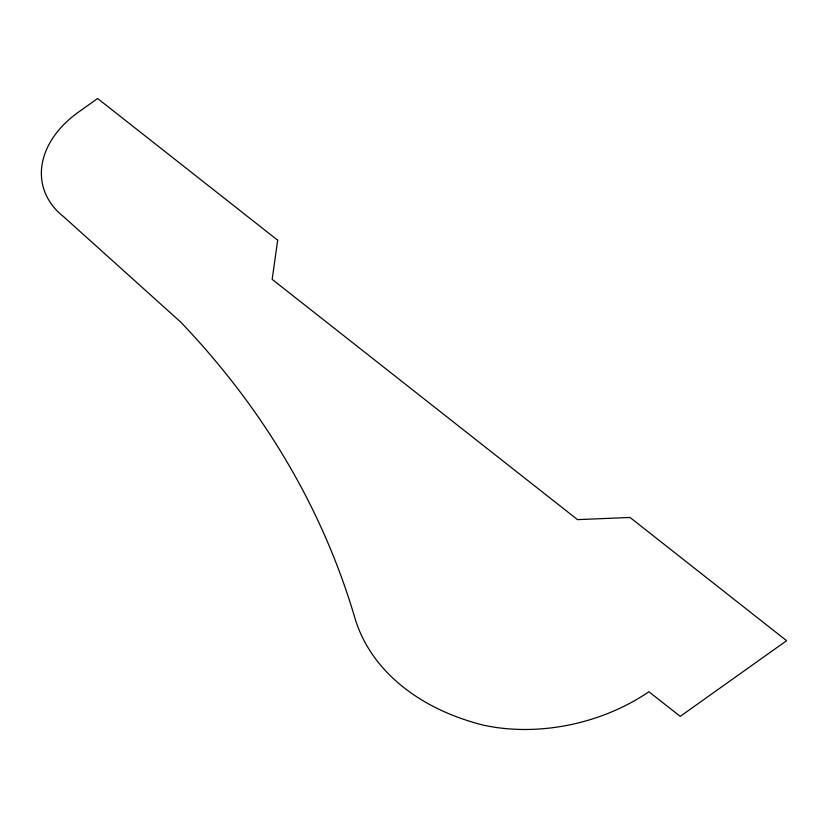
<?xml version="1.0" encoding="UTF-8"?>
<svg xmlns="http://www.w3.org/2000/svg" width="828" height="828" viewBox="0 0 828 828"><rect width="100%" height="100%" fill="white"/><g stroke="black" fill="none" stroke-linecap="round" stroke-linejoin="round"><path stroke-width="1.24" d="M277.69 240.223L272.164 279.346L577.509 519.632L630.015 517.459L786.6 640.686L680.223 716.386L648.904 691.742A163.333 116.303 -13.9 0 1 483.138 725.09A246.816 175.733 -13.9 0 1 355.222 619.158A1333.566 949.54 -13.9 0 0 180.711 322.092L63.539 216.625A100.985 71.912 -13.9 0 1 78.277 112.277L97.611 98.511L277.69 240.223"/></g></svg>
